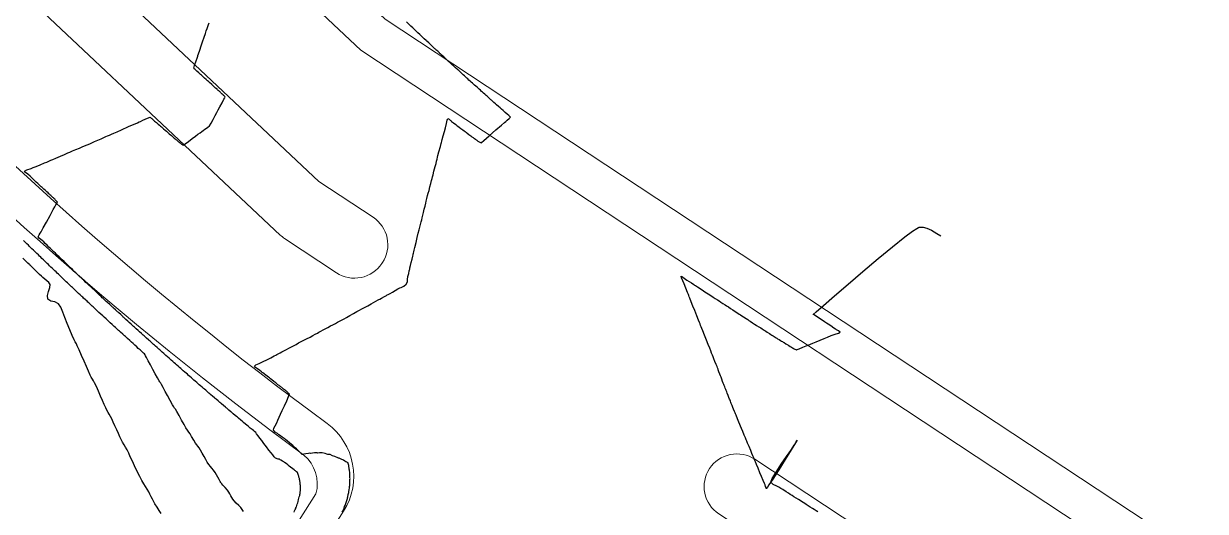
# Model space of a CAD drawing. Header units: millimetres. Extents: x 340454 to 342791, y 6993867 to 6995092.
# Drawn here: x 340967.9 to 341058, y 6994619.1 to 6994656.4 of the extents above; entities that cross this region are included whole.
import ezdxf

# ---------------------------------------------------------------- set-up
doc = ezdxf.new("R2010")
doc.units = ezdxf.units.MM
doc.header["$LTSCALE"] = 10
for name, color, linetype in [('T-HM-CURVA_INTERMEDIARIA', 45, 'Continuous'), ('T-HM-CURVA_MESTRA', 20, 'Continuous'), ('URB-Calçadas', 2, 'Continuous'), ('URB-Quadras', 3, 'Continuous')]:
    doc.layers.add(name, color=color, linetype=linetype)

msp = doc.modelspace()

# ---------------------------------------------------------------- linework, layer by layer
at = {"layer": 'T-HM-CURVA_INTERMEDIARIA', "color": 45, "linetype": 'Continuous', "lineweight": -3, "flags": 128}
for points, elevation in [([(340988.492, 6994619.046), (340988.54, 6994619.155), (340988.565, 6994619.211), (340988.587, 6994619.26), (340988.619, 6994619.334), (340988.643, 6994619.393), (340988.672, 6994619.465), (340988.706, 6994619.547), (340988.744, 6994619.647), (340988.773, 6994619.749), (340988.803, 6994619.865), (340988.842, 6994620.011), (340988.897, 6994620.216), (340988.926, 6994620.324), (340988.942, 6994620.4), (340988.951, 6994620.469), (340988.965, 6994620.547), (340988.971, 6994620.616), (340988.976, 6994620.684), (340988.982, 6994620.754), (340988.984, 6994620.847), (340988.985, 6994620.898), (340988.986, 6994620.952), (340988.984, 6994621.008), (340988.98, 6994621.077), (340988.972, 6994621.169), (340988.964, 6994621.262), (340988.954, 6994621.333), (340988.945, 6994621.394), (340988.931, 6994621.476), (340988.917, 6994621.543), (340988.903, 6994621.607), (340988.889, 6994621.666), (340988.872, 6994621.725), (340988.855, 6994621.785), (340988.833, 6994621.852), (340988.81, 6994621.919), (340988.784, 6994621.991), (340988.747, 6994622.082), (340988.684, 6994622.131), (340988.644, 6994622.162), (340988.601, 6994622.196), (340988.553, 6994622.233), (340988.502, 6994622.273), (340988.404, 6994622.349), (340988.235, 6994622.481), (340988.132, 6994622.561), (340988.071, 6994622.608), (340988.011, 6994622.655), (340987.883, 6994622.755), (340987.77, 6994622.843), (340987.72, 6994622.882), (340987.604, 6994622.95), (340987.48, 6994623.023), (340987.435, 6994623.058), (340987.389, 6994623.091), (340987.272, 6994623.106), (340987.089, 6994623.163), (340986.975, 6994623.278), (340986.865, 6994623.437), (340986.743, 6994623.59), (340986.58, 6994623.796), (340986.383, 6994624.049), (340986.19, 6994624.302), (340986.027, 6994624.52), (340985.881, 6994624.713), (340985.749, 6994624.892), (340985.639, 6994625.04), (340985.567, 6994625.13), (340985.48, 6994625.206), (340985.389, 6994625.278), (340985.299, 6994625.353), (340985.155, 6994625.473), (340984.982, 6994625.618), (340984.797, 6994625.773), (340984.643, 6994625.902), (340984.575, 6994625.959), (340984.525, 6994626.002), (340984.432, 6994626.079), (340984.264, 6994626.221), (340984.17, 6994626.3), (340984.1, 6994626.359), (340984.012, 6994626.433), (340983.856, 6994626.566), (340983.765, 6994626.643), (340983.721, 6994626.68), (340983.677, 6994626.717), (340983.521, 6994626.849), (340983.36, 6994626.986), (340983.308, 6994627.03), (340983.257, 6994627.074), (340983.109, 6994627.2), (340982.957, 6994627.329), (340982.897, 6994627.38), (340982.837, 6994627.431), (340982.698, 6994627.551), (340982.554, 6994627.674), (340982.486, 6994627.731), (340982.419, 6994627.789), (340982.279, 6994627.909), (340982.151, 6994628.019), (340982.105, 6994628.059), (340982.058, 6994628.099), (340982.003, 6994628.147), (340981.941, 6994628.2), (340981.853, 6994628.276), (340981.75, 6994628.365), (340981.669, 6994628.435), (340981.588, 6994628.505), (340981.471, 6994628.606), (340981.349, 6994628.712), (340981.262, 6994628.787), (340981.175, 6994628.863), (340981.064, 6994628.958), (340980.948, 6994629.059), (340980.855, 6994629.14), (340980.763, 6994629.221), (340980.659, 6994629.312), (340980.549, 6994629.407), (340980.45, 6994629.494), (340980.352, 6994629.58), (340980.252, 6994629.667), (340980.15, 6994629.756), (340980.043, 6994629.85), (340979.942, 6994629.939), (340979.847, 6994630.022), (340979.752, 6994630.106), (340979.64, 6994630.204), (340979.534, 6994630.298), (340979.444, 6994630.377), (340979.354, 6994630.456), (340979.238, 6994630.559), (340979.126, 6994630.658), (340979.042, 6994630.732), (340978.957, 6994630.807), (340978.837, 6994630.914), (340978.72, 6994631.018), (340978.641, 6994631.088), (340978.561, 6994631.159), (340978.436, 6994631.27), (340978.315, 6994631.378), (340978.24, 6994631.445), (340978.166, 6994631.511), (340978.037, 6994631.627), (340977.911, 6994631.739), (340977.841, 6994631.802), (340977.771, 6994631.865), (340977.638, 6994631.984), (340977.508, 6994632.1), (340977.443, 6994632.159), (340977.377, 6994632.218), (340977.24, 6994632.342), (340977.106, 6994632.462), (340977.045, 6994632.518), (340976.983, 6994632.573), (340976.843, 6994632.7), (340976.706, 6994632.825), (340976.648, 6994632.876), (340976.591, 6994632.928), (340976.447, 6994633.059), (340976.306, 6994633.187), (340976.252, 6994633.236), (340976.199, 6994633.284), (340976.052, 6994633.418), (340975.907, 6994633.551), (340975.857, 6994633.596), (340975.808, 6994633.641), (340975.657, 6994633.779), (340975.509, 6994633.914), (340975.463, 6994633.956), (340975.417, 6994633.999), (340975.264, 6994634.139), (340975.112, 6994634.279), (340975.07, 6994634.318), (340975.027, 6994634.357), (340974.87, 6994634.501), (340974.715, 6994634.644), (340974.677, 6994634.68), (340974.638, 6994634.716), (340974.553, 6994634.795), (340974.404, 6994634.932), (340974.32, 6994635.01), (340974.25, 6994635.075), (340974.163, 6994635.155), (340974.011, 6994635.297), (340973.925, 6994635.376), (340973.862, 6994635.435), (340973.774, 6994635.517), (340973.619, 6994635.662), (340973.532, 6994635.743), (340973.475, 6994635.796), (340973.386, 6994635.879), (340973.227, 6994636.028), (340973.14, 6994636.11), (340973.089, 6994636.158), (340972.999, 6994636.242), (340972.837, 6994636.394), (340972.748, 6994636.478), (340972.703, 6994636.52), (340972.613, 6994636.606), (340972.448, 6994636.761), (340972.358, 6994636.846), (340972.318, 6994636.883), (340972.261, 6994636.938), (340972.127, 6994637.064), (340971.968, 6994637.215), (340971.837, 6994637.339), (340971.723, 6994637.448), (340971.58, 6994637.584), (340971.441, 6994637.716), (340971.331, 6994637.821), (340971.192, 6994637.953), (340971.054, 6994638.086), (340970.944, 6994638.191), (340970.806, 6994638.324), (340970.667, 6994638.456), (340970.558, 6994638.562), (340970.42, 6994638.694), (340970.282, 6994638.827), (340970.173, 6994638.933), (340970.035, 6994639.066), (340969.898, 6994639.199), (340969.788, 6994639.304), (340969.651, 6994639.437), (340969.505, 6994639.579), (340969.387, 6994639.694), (340969.268, 6994639.81), (340969.079, 6994639.962), (340968.976, 6994640.095), (340969.03, 6994640.241), (340969.124, 6994640.365), (340969.183, 6994640.471), (340969.242, 6994640.577), (340969.355, 6994640.782), (340969.593, 6994641.214), (340969.875, 6994641.723), (340970.116, 6994642.16), (340970.235, 6994642.375), (340970.319, 6994642.527), (340970.369, 6994642.617), (340970.405, 6994642.682), (340970.431, 6994642.735), (340970.399, 6994642.776), (340970.343, 6994642.837), (340970.3, 6994642.882), (340970.266, 6994642.916), (340970.229, 6994642.953), (340970.167, 6994643.014), (340970.127, 6994643.053), (340970.09, 6994643.088), (340970.052, 6994643.125), (340969.989, 6994643.184), (340969.923, 6994643.246), (340969.866, 6994643.3), (340969.826, 6994643.337), (340969.784, 6994643.375), (340969.721, 6994643.434), (340969.638, 6994643.51), (340969.489, 6994643.648), (340969.403, 6994643.728), (340969.364, 6994643.764), (340969.325, 6994643.8), (340969.27, 6994643.851), (340969.205, 6994643.912), (340969.096, 6994644.012), (340968.942, 6994644.156), (340968.817, 6994644.272), (340968.722, 6994644.36), (340968.631, 6994644.446), (340968.559, 6994644.512), (340968.506, 6994644.562), (340968.452, 6994644.613), (340968.348, 6994644.71), (340968.178, 6994644.869), (340968.01, 6994644.992), (340967.935, 6994645.097), (340968.11, 6994645.202), (340968.421, 6994645.315), (340968.592, 6994645.37), (340968.67, 6994645.404), (340968.814, 6994645.464), (340969.128, 6994645.595), (340969.45, 6994645.729), (340969.622, 6994645.801), (340969.722, 6994645.844), (340969.821, 6994645.888), (340969.934, 6994645.937), (340970.074, 6994645.998), (340970.308, 6994646.096), (340970.678, 6994646.252), (340970.97, 6994646.375), (340971.116, 6994646.439), (340971.232, 6994646.49), (340971.378, 6994646.553), (340971.593, 6994646.645), (340971.851, 6994646.754), (340972.116, 6994646.866), (340972.326, 6994646.955), (340972.493, 6994647.025), (340972.698, 6994647.113), (340972.899, 6994647.201), (340973.059, 6994647.272), (340973.26, 6994647.361), (340973.515, 6994647.474), (340973.762, 6994647.583), (340973.976, 6994647.677), (340974.137, 6994647.746), (340974.267, 6994647.802), (340974.402, 6994647.859), (340974.569, 6994647.93), (340974.737, 6994648.003), (340974.996, 6994648.118), (340975.336, 6994648.27), (340975.54, 6994648.361), (340975.646, 6994648.407), (340975.752, 6994648.452), (340975.923, 6994648.528), (340976.235, 6994648.668), (340976.537, 6994648.803), (340976.677, 6994648.866), (340976.766, 6994648.905), (340976.959, 6994648.994), (340977.309, 6994649.153), (340977.504, 6994649.237), (340977.551, 6994649.2), (340977.589, 6994649.163), (340977.633, 6994649.124), (340977.705, 6994649.061), (340977.853, 6994648.931), (340977.986, 6994648.815), (340978.124, 6994648.695), (340978.219, 6994648.612), (340978.293, 6994648.547), (340978.367, 6994648.483), (340978.446, 6994648.414), (340978.534, 6994648.337), (340978.652, 6994648.234), (340978.748, 6994648.152), (340978.799, 6994648.107), (340978.85, 6994648.063), (340978.966, 6994647.963), (340979.129, 6994647.821), (340979.258, 6994647.71), (340979.345, 6994647.635), (340979.415, 6994647.575), (340979.468, 6994647.53), (340979.512, 6994647.493), (340979.562, 6994647.451), (340979.615, 6994647.406), (340979.682, 6994647.351), (340979.735, 6994647.308), (340979.773, 6994647.278), (340979.816, 6994647.244), (340979.86, 6994647.209), (340979.905, 6994647.175), (340979.95, 6994647.142), (340979.989, 6994647.114), (340980.037, 6994647.087), (340980.081, 6994647.121), (340980.188, 6994647.199), (340980.435, 6994647.38), (340980.719, 6994647.59), (340980.962, 6994647.769), (340981.16, 6994647.916), (340981.326, 6994648.039), (340981.451, 6994648.132), (340981.551, 6994648.205), (340981.676, 6994648.298), (340981.811, 6994648.386), (340981.923, 6994648.459), (340982.041, 6994648.57), (340982.174, 6994648.773), (340982.315, 6994649.051), (340982.468, 6994649.352), (340982.597, 6994649.589), (340982.7, 6994649.777), (340982.829, 6994650.015), (340982.999, 6994650.324), (340983.147, 6994650.592), (340983.211, 6994650.707), (340983.241, 6994650.75), (340983.206, 6994650.799), (340983.153, 6994650.856), (340983.116, 6994650.893), (340983.078, 6994650.931), (340983.015, 6994650.991), (340982.964, 6994651.039), (340982.915, 6994651.085), (340982.873, 6994651.125), (340982.829, 6994651.165), (340982.775, 6994651.214), (340982.711, 6994651.272), (340982.658, 6994651.32), (340982.616, 6994651.359), (340982.512, 6994651.451), (340982.407, 6994651.545), (340982.353, 6994651.594), (340982.209, 6994651.723), (340982.038, 6994651.876), (340981.963, 6994651.944), (340981.888, 6994652.012), (340981.796, 6994652.095), (340981.671, 6994652.208), (340981.526, 6994652.339), (340981.425, 6994652.43), (340981.358, 6994652.491), (340981.303, 6994652.541), (340981.263, 6994652.577), (340981.224, 6994652.613), (340981.082, 6994652.741), (340980.937, 6994652.874), (340980.883, 6994652.918), (340980.838, 6994652.964), (340980.9, 6994653.169), (340981.022, 6994653.531), (340981.09, 6994653.731), (340981.122, 6994653.822), (340981.141, 6994653.876), (340981.162, 6994653.937), (340981.202, 6994654.058), (340981.294, 6994654.334), (340981.408, 6994654.677), (340981.514, 6994654.995), (340981.63, 6994655.342), (340981.724, 6994655.628), (340981.792, 6994655.828), (340981.851, 6994655.998), (340981.91, 6994656.167), (340981.958, 6994656.303), (340982.005, 6994656.434)], 704), ([(340992.165, 6994619.042), (340992.21, 6994619.134), (340992.243, 6994619.201), (340992.268, 6994619.256), (340992.311, 6994619.364), (340992.357, 6994619.475), (340992.39, 6994619.56), (340992.417, 6994619.633), (340992.443, 6994619.706), (340992.492, 6994619.865), (340992.54, 6994620.025), (340992.563, 6994620.099), (340992.575, 6994620.15), (340992.589, 6994620.207), (340992.629, 6994620.387), (340992.667, 6994620.559), (340992.679, 6994620.628), (340992.7, 6994620.763), (340992.72, 6994620.902), (340992.73, 6994620.996), (340992.739, 6994621.076), (340992.749, 6994621.228), (340992.758, 6994621.377), (340992.761, 6994621.431), (340992.764, 6994621.485), (340992.764, 6994621.553), (340992.765, 6994621.619), (340992.763, 6994621.673), (340992.761, 6994621.735), (340992.756, 6994621.869), (340992.751, 6994621.994), (340992.746, 6994622.056), (340992.741, 6994622.116), (340992.733, 6994622.193), (340992.724, 6994622.26), (340992.713, 6994622.332), (340992.698, 6994622.428), (340992.688, 6994622.494), (340992.679, 6994622.554), (340992.67, 6994622.608), (340992.652, 6994622.679), (340992.631, 6994622.762), (340992.617, 6994622.813), (340992.567, 6994622.837), (340992.518, 6994622.864), (340992.458, 6994622.897), (340992.374, 6994622.944), (340992.256, 6994623.009), (340992.08, 6994623.1), (340991.949, 6994623.167), (340991.894, 6994623.175), (340991.782, 6994623.229), (340991.668, 6994623.283), (340991.601, 6994623.29), (340991.434, 6994623.363), (340991.241, 6994623.443), (340991.138, 6994623.449), (340991.062, 6994623.449), (340990.996, 6994623.472), (340990.858, 6994623.521), (340990.63, 6994623.579), (340990.434, 6994623.574), (340990.321, 6994623.56), (340990.267, 6994623.573), (340990.214, 6994623.587), (340990.138, 6994623.58), (340990.046, 6994623.57), (340989.905, 6994623.554), (340989.786, 6994623.541), (340989.701, 6994623.556), (340989.585, 6994623.539), (340989.396, 6994623.508), (340989.24, 6994623.472), (340989.113, 6994623.464), (340989.002, 6994623.552), (340988.934, 6994623.633), (340988.896, 6994623.673), (340988.859, 6994623.714), (340988.815, 6994623.759), (340988.767, 6994623.808), (340988.674, 6994623.895), (340988.589, 6994623.974), (340988.534, 6994624.021), (340988.476, 6994624.067), (340988.4, 6994624.129), (340988.302, 6994624.208), (340988.14, 6994624.339), (340987.96, 6994624.487), (340987.861, 6994624.568), (340987.805, 6994624.614), (340987.731, 6994624.666), (340987.582, 6994624.772), (340987.45, 6994624.868), (340987.335, 6994624.961), (340987.221, 6994625.057), (340987.048, 6994625.158), (340986.92, 6994625.305), (340986.947, 6994625.458), (340987.053, 6994625.65), (340987.179, 6994625.885), (340987.266, 6994626.081), (340987.361, 6994626.293), (340987.468, 6994626.535), (340987.596, 6994626.82), (340987.758, 6994627.179), (340987.932, 6994627.566), (340988.072, 6994627.875), (340988.13, 6994628.002), (340988.159, 6994628.043), (340988.12, 6994628.091), (340988.056, 6994628.151), (340988.006, 6994628.195), (340987.959, 6994628.235), (340987.9, 6994628.284), (340987.836, 6994628.337), (340987.768, 6994628.393), (340987.698, 6994628.449), (340987.645, 6994628.491), (340987.603, 6994628.525), (340987.557, 6994628.561), (340987.509, 6994628.599), (340987.454, 6994628.642), (340987.41, 6994628.676), (340987.358, 6994628.717), (340987.268, 6994628.787), (340987.098, 6994628.92), (340986.946, 6994629.039), (340986.794, 6994629.158), (340986.692, 6994629.238), (340986.614, 6994629.3), (340986.535, 6994629.362), (340986.449, 6994629.429), (340986.352, 6994629.506), (340986.225, 6994629.606), (340986.124, 6994629.685), (340986.068, 6994629.73), (340986.012, 6994629.774), (340985.894, 6994629.867), (340985.715, 6994630.009), (340985.55, 6994630.111), (340985.469, 6994630.205), (340985.579, 6994630.292), (340985.833, 6994630.408), (340986.136, 6994630.55), (340986.405, 6994630.69), (340986.712, 6994630.849), (340986.97, 6994630.982), (340987.092, 6994631.046), (340987.168, 6994631.087), (340987.243, 6994631.128), (340987.329, 6994631.174), (340987.426, 6994631.226), (340987.573, 6994631.303), (340987.857, 6994631.451), (340988.155, 6994631.607), (340988.348, 6994631.708), (340988.496, 6994631.789), (340988.644, 6994631.869), (340988.846, 6994631.976), (340989.139, 6994632.129), (340989.45, 6994632.292), (340989.712, 6994632.429), (340989.924, 6994632.54), (340990.117, 6994632.642), (340990.272, 6994632.727), (340990.395, 6994632.794), (340990.549, 6994632.88), (340990.718, 6994632.973), (340990.876, 6994633.06), (340991.072, 6994633.167), (340991.278, 6994633.277), (340991.455, 6994633.37), (340991.646, 6994633.471), (340991.816, 6994633.56), (340991.951, 6994633.631), (340992.12, 6994633.722), (340992.312, 6994633.827), (340992.503, 6994633.933), (340992.739, 6994634.065), (340993.022, 6994634.222), (340993.288, 6994634.369), (340993.488, 6994634.48), (340993.67, 6994634.577), (340993.83, 6994634.662), (340993.971, 6994634.737), (340994.113, 6994634.813), (340994.371, 6994634.957), (340994.727, 6994635.157), (340994.918, 6994635.263), (340994.973, 6994635.293), (340995.029, 6994635.323), (340995.168, 6994635.4), (340995.407, 6994635.535), (340995.538, 6994635.608), (340995.604, 6994635.644), (340995.671, 6994635.681), (340995.822, 6994635.766), (340996.003, 6994635.867), (340996.214, 6994635.985), (340996.42, 6994636.101), (340996.516, 6994636.155), (340996.567, 6994636.183), (340996.666, 6994636.216), (340996.871, 6994636.311), (340997.058, 6994636.467), (340997.141, 6994636.648), (340997.16, 6994636.833), (340997.187, 6994637.046), (340997.243, 6994637.286), (340997.29, 6994637.487), (340997.31, 6994637.573), (340997.323, 6994637.623), (340997.342, 6994637.706), (340997.388, 6994637.9), (340997.443, 6994638.131), (340997.501, 6994638.377), (340997.553, 6994638.6), (340997.578, 6994638.708), (340997.594, 6994638.768), (340997.609, 6994638.829), (340997.634, 6994638.928), (340997.671, 6994639.074), (340997.721, 6994639.281), (340997.807, 6994639.646), (340997.899, 6994640.033), (340997.975, 6994640.354), (340998.038, 6994640.618), (340998.088, 6994640.826), (340998.14, 6994641.031), (340998.194, 6994641.235), (340998.235, 6994641.395), (340998.274, 6994641.544), (340998.321, 6994641.73), (340998.376, 6994641.953), (340998.432, 6994642.186), (340998.492, 6994642.435), (340998.542, 6994642.644), (340998.581, 6994642.81), (340998.633, 6994643.019), (340998.688, 6994643.233), (340998.735, 6994643.411), (340998.794, 6994643.634), (340998.865, 6994643.903), (340998.931, 6994644.156), (340998.989, 6994644.377), (340999.029, 6994644.539), (340999.06, 6994644.668), (340999.1, 6994644.83), (340999.174, 6994645.112), (340999.265, 6994645.453), (340999.329, 6994645.698), (340999.374, 6994645.878), (340999.41, 6994646.025), (340999.443, 6994646.161), (340999.477, 6994646.296), (340999.551, 6994646.571), (340999.661, 6994646.984), (340999.724, 6994647.218), (340999.745, 6994647.301), (340999.766, 6994647.385), (340999.801, 6994647.516), (340999.875, 6994647.792), (340999.964, 6994648.12), (341000.042, 6994648.409), (341000.121, 6994648.732), (341000.186, 6994649.003), (341000.235, 6994649.124), (341000.338, 6994649.062), (341000.424, 6994648.98), (341000.473, 6994648.942), (341000.523, 6994648.904), (341000.673, 6994648.79), (341000.843, 6994648.66), (341000.922, 6994648.6), (341001.002, 6994648.54), (341001.098, 6994648.467), (341001.223, 6994648.372), (341001.374, 6994648.258), (341001.482, 6994648.176), (341001.548, 6994648.126), (341001.604, 6994648.084), (341001.644, 6994648.053), (341001.685, 6994648.023), (341001.834, 6994647.91), (341001.985, 6994647.797), (341002.031, 6994647.762), (341002.075, 6994647.73), (341002.153, 6994647.671), (341002.214, 6994647.626), (341002.268, 6994647.587), (341002.332, 6994647.54), (341002.39, 6994647.499), (341002.442, 6994647.462), (341002.487, 6994647.43), (341002.526, 6994647.403), (341002.567, 6994647.375), (341002.622, 6994647.339), (341002.668, 6994647.309), (341002.717, 6994647.28), (341002.774, 6994647.256), (341002.806, 6994647.295), (341002.981, 6994647.447), (341003.398, 6994647.81), (341003.903, 6994648.248), (341004.339, 6994648.627), (341004.55, 6994648.81), (341004.656, 6994648.901), (341004.761, 6994648.993), (341004.923, 6994649.13), (341005.026, 6994649.225), (341004.987, 6994649.264), (341004.937, 6994649.304), (341004.878, 6994649.356), (341004.755, 6994649.464), (341004.608, 6994649.593), (341004.458, 6994649.725), (341004.333, 6994649.836), (341004.277, 6994649.885), (341004.22, 6994649.936), (341004.085, 6994650.055), (341003.945, 6994650.179), (341003.906, 6994650.214), (341003.866, 6994650.249), (341003.742, 6994650.36), (341003.613, 6994650.475), (341003.563, 6994650.519), (341003.513, 6994650.564), (341003.399, 6994650.665), (341003.279, 6994650.772), (341003.22, 6994650.825), (341003.16, 6994650.878), (341003.056, 6994650.972), (341002.945, 6994651.071), (341002.877, 6994651.133), (341002.808, 6994651.194), (341002.713, 6994651.28), (341002.61, 6994651.372), (341002.534, 6994651.441), (341002.457, 6994651.51), (341002.369, 6994651.589), (341002.275, 6994651.674), (341002.19, 6994651.751), (341002.106, 6994651.827), (341002.023, 6994651.902), (341001.94, 6994651.978), (341001.845, 6994652.064), (341001.756, 6994652.144), (341001.68, 6994652.213), (341001.604, 6994652.283), (341001.494, 6994652.383), (341001.407, 6994652.462), (341001.367, 6994652.499), (341001.326, 6994652.536), (341001.276, 6994652.582), (341001.219, 6994652.634), (341001.142, 6994652.704), (341001.058, 6994652.781), (341000.995, 6994652.839), (341000.932, 6994652.896), (341000.819, 6994653), (341000.71, 6994653.1), (341000.653, 6994653.153), (341000.596, 6994653.205), (341000.478, 6994653.314), (341000.363, 6994653.42), (341000.311, 6994653.467), (341000.26, 6994653.515), (341000.137, 6994653.629), (341000.016, 6994653.74), (340999.97, 6994653.783), (340999.924, 6994653.826), (340999.796, 6994653.945), (340999.67, 6994654.061), (340999.629, 6994654.1), (340999.587, 6994654.138), (340999.455, 6994654.261), (340999.325, 6994654.383), (340999.286, 6994654.419), (340999.248, 6994654.454), (340999.113, 6994654.58), (340998.98, 6994654.705), (340998.909, 6994654.771), (340998.772, 6994654.9), (340998.636, 6994655.028), (340998.571, 6994655.089), (340998.431, 6994655.221), (340998.292, 6994655.352), (340998.232, 6994655.408), (340998.09, 6994655.543), (340997.949, 6994655.676), (340997.894, 6994655.728), (340997.75, 6994655.865), (340997.607, 6994656.001), (340997.557, 6994656.049), (340997.411, 6994656.188), (340997.266, 6994656.326), (340997.219, 6994656.37), (340997.072, 6994656.511)], 703), ([(341028.477, 6994619.061), (341028.332, 6994619.153), (341028.187, 6994619.246), (341028.049, 6994619.333), (341027.895, 6994619.432), (341027.729, 6994619.537), (341027.589, 6994619.627), (341027.477, 6994619.698), (341027.344, 6994619.783), (341027.214, 6994619.865), (341027.111, 6994619.931), (341026.981, 6994620.014), (341026.81, 6994620.123), (341026.639, 6994620.231), (341026.5, 6994620.32), (341026.367, 6994620.405), (341026.233, 6994620.49), (341026.043, 6994620.611), (341025.799, 6994620.767), (341025.657, 6994620.857), (341025.578, 6994620.908), (341025.499, 6994620.958), (341025.333, 6994621.021), (341025.057, 6994621.154), (341024.884, 6994621.349), (341024.987, 6994621.617), (341025.284, 6994622.116), (341025.681, 6994622.722), (341026.083, 6994623.313), (341026.397, 6994623.764), (341026.53, 6994623.952), (341026.577, 6994624.027), (341026.621, 6994624.096), (341026.663, 6994624.162), (341026.701, 6994624.223), (341026.737, 6994624.279), (341026.77, 6994624.331), (341026.799, 6994624.378), (341026.826, 6994624.42), (341026.869, 6994624.489), (341026.899, 6994624.536), (341026.77, 6994624.332), (341026.436, 6994623.803), (341025.979, 6994623.081), (341025.481, 6994622.294), (341025.024, 6994621.571), (341024.741, 6994621.127), (341024.606, 6994620.915), (341024.562, 6994620.847), (341024.556, 6994620.839), (341024.55, 6994620.847), (341024.532, 6994620.892), (341024.519, 6994620.929), (341024.485, 6994621.01), (341024.438, 6994621.124), (341024.389, 6994621.241), (341024.293, 6994621.473), (341024.172, 6994621.764), (341024.05, 6994622.058), (341023.904, 6994622.409), (341023.784, 6994622.698), (341023.705, 6994622.889), (341023.643, 6994623.038), (341023.581, 6994623.187), (341023.514, 6994623.347), (341023.442, 6994623.522), (341023.345, 6994623.754), (341023.217, 6994624.063), (341023.112, 6994624.316), (341023.052, 6994624.461), (341023.004, 6994624.576), (341022.943, 6994624.721), (341022.852, 6994624.942), (341022.743, 6994625.203), (341022.643, 6994625.444), (341022.572, 6994625.615), (341022.516, 6994625.75), (341022.445, 6994625.92), (341022.336, 6994626.182), (341022.226, 6994626.449), (341022.174, 6994626.573), (341022.152, 6994626.627), (341022.101, 6994626.749), (341022.031, 6994626.917), (341021.983, 6994627.042), (341021.95, 6994627.132), (341021.927, 6994627.188), (341021.904, 6994627.241), (341021.885, 6994627.293), (341021.866, 6994627.344), (341021.837, 6994627.42), (341021.801, 6994627.516), (341021.766, 6994627.602), (341021.73, 6994627.689), (341021.684, 6994627.8), (341021.62, 6994627.956), (341021.553, 6994628.135), (341021.512, 6994628.246), (341021.494, 6994628.296), (341021.476, 6994628.343), (341021.443, 6994628.424), (341021.408, 6994628.518), (341021.364, 6994628.635), (341021.33, 6994628.719), (341021.296, 6994628.803), (341021.254, 6994628.906), (341021.201, 6994629.039), (341021.14, 6994629.204), (341021.083, 6994629.361), (341021.039, 6994629.471), (341020.995, 6994629.581), (341020.925, 6994629.771), (341020.871, 6994629.918), (341020.852, 6994629.966), (341020.833, 6994630.014), (341020.807, 6994630.087), (341020.774, 6994630.177), (341020.717, 6994630.321), (341020.618, 6994630.571), (341020.54, 6994630.766), (341020.484, 6994630.908), (341020.427, 6994631.049), (341020.366, 6994631.204), (341020.295, 6994631.383), (341020.218, 6994631.577), (341020.109, 6994631.852), (341019.976, 6994632.186), (341019.827, 6994632.561), (341019.693, 6994632.899), (341019.618, 6994633.088), (341019.569, 6994633.211), (341019.525, 6994633.322), (341019.484, 6994633.425), (341019.443, 6994633.529), (341019.372, 6994633.706), (341019.237, 6994634.048), (341019.074, 6994634.458), (341018.941, 6994634.793), (341018.807, 6994635.13), (341018.703, 6994635.392), (341018.659, 6994635.502), (341018.623, 6994635.594), (341018.59, 6994635.676), (341018.532, 6994635.823), (341018.402, 6994636.15), (341018.262, 6994636.503), (341018.171, 6994636.73), (341018.069, 6994636.945), (341018.037, 6994637.069), (341018.132, 6994637.027), (341018.259, 6994636.925), (341018.48, 6994636.78), (341018.815, 6994636.562), (341019.001, 6994636.441), (341019.063, 6994636.401), (341019.125, 6994636.361), (341019.279, 6994636.26), (341019.555, 6994636.08), (341019.744, 6994635.957), (341019.854, 6994635.886), (341019.963, 6994635.815), (341020.102, 6994635.725), (341020.306, 6994635.591), (341020.487, 6994635.474), (341020.644, 6994635.371), (341020.801, 6994635.269), (341020.934, 6994635.183), (341021.069, 6994635.095), (341021.23, 6994634.99), (341021.384, 6994634.89), (341021.507, 6994634.809), (341021.639, 6994634.724), (341021.806, 6994634.615), (341021.973, 6994634.506), (341022.157, 6994634.386), (341022.354, 6994634.258), (341022.477, 6994634.178), (341022.571, 6994634.117), (341022.665, 6994634.055), (341022.796, 6994633.97), (341022.991, 6994633.843), (341023.12, 6994633.759), (341023.212, 6994633.7), (341023.303, 6994633.64), (341023.492, 6994633.518), (341023.643, 6994633.42), (341023.698, 6994633.385), (341023.795, 6994633.322), (341023.97, 6994633.21), (341024.065, 6994633.148), (341024.11, 6994633.119), (341024.228, 6994633.044), (341024.362, 6994632.958), (341024.425, 6994632.917), (341024.489, 6994632.877), (341024.601, 6994632.806), (341024.784, 6994632.689), (341024.885, 6994632.625), (341024.962, 6994632.577), (341025.047, 6994632.523), (341025.132, 6994632.47), (341025.2, 6994632.427), (341025.283, 6994632.375), (341025.337, 6994632.341), (341025.398, 6994632.303), (341025.51, 6994632.234), (341025.613, 6994632.17), (341025.687, 6994632.124), (341025.765, 6994632.076), (341025.822, 6994632.041), (341025.891, 6994631.999), (341026.033, 6994631.912), (341026.167, 6994631.83), (341026.215, 6994631.801), (341026.263, 6994631.772), (341026.364, 6994631.71), (341026.462, 6994631.651), (341026.541, 6994631.604), (341026.593, 6994631.573), (341026.652, 6994631.539), (341026.72, 6994631.5), (341026.779, 6994631.467), (341026.848, 6994631.433), (341026.891, 6994631.467), (341027.036, 6994631.526), (341027.328, 6994631.646), (341027.568, 6994631.744), (341027.734, 6994631.811), (341027.899, 6994631.879), (341028.083, 6994631.955), (341028.335, 6994632.058), (341028.641, 6994632.183), (341028.944, 6994632.307), (341029.216, 6994632.418), (341029.496, 6994632.533), (341029.799, 6994632.643), (341030.052, 6994632.733), (341030.162, 6994632.805), (341030.039, 6994632.912), (341029.903, 6994632.977), (341029.859, 6994633.006), (341029.814, 6994633.035), (341029.691, 6994633.117), (341029.453, 6994633.275), (341029.257, 6994633.405), (341029.119, 6994633.497), (341028.981, 6994633.588), (341028.72, 6994633.761), (341028.363, 6994633.998), (341028.18, 6994634.119), (341028.124, 6994634.156), (341028.332, 6994634.341), (341028.899, 6994634.84), (341029.742, 6994635.576), (341030.774, 6994636.472), (341031.911, 6994637.448), (341033.069, 6994638.427), (341034.161, 6994639.332), (341035.105, 6994640.083), (341035.694, 6994640.522), (341036.012, 6994640.73), (341036.155, 6994640.802), (341036.203, 6994640.816), (341036.304, 6994640.827), (341036.501, 6994640.819), (341036.788, 6994640.749), (341037.145, 6994640.582), (341037.539, 6994640.339), (341037.858, 6994640.16)], 702), ([(340978.358, 6994618.951), (340978.209, 6994619.182), (340978.035, 6994619.436), (340977.876, 6994619.684), (340977.769, 6994619.876), (340977.691, 6994620.031), (340977.592, 6994620.227), (340977.49, 6994620.429), (340977.405, 6994620.597), (340977.291, 6994620.803), (340977.155, 6994621.017), (340977.022, 6994621.21), (340976.871, 6994621.458), (340976.714, 6994621.761), (340976.52, 6994622.164), (340976.322, 6994622.584), (340976.156, 6994622.937), (340975.999, 6994623.28), (340975.874, 6994623.559), (340975.746, 6994623.818), (340975.624, 6994624.025), (340975.518, 6994624.185), (340975.396, 6994624.392), (340975.296, 6994624.592), (340975.198, 6994624.807), (340975.09, 6994625.052), (340974.96, 6994625.342), (340974.82, 6994625.65), (340974.694, 6994625.933), (340974.583, 6994626.176), (340974.49, 6994626.366), (340974.394, 6994626.533), (340974.312, 6994626.662), (340974.217, 6994626.829), (340974.125, 6994627.02), (340974.012, 6994627.271), (340973.879, 6994627.572), (340973.726, 6994627.915), (340973.561, 6994628.284), (340973.405, 6994628.636), (340973.277, 6994628.919), (340973.197, 6994629.085), (340973.108, 6994629.218), (340973.019, 6994629.351), (340972.94, 6994629.518), (340972.812, 6994629.808), (340972.651, 6994630.178), (340972.472, 6994630.585), (340972.281, 6994631.018), (340972.095, 6994631.44), (340971.951, 6994631.767), (340971.884, 6994631.913), (340971.832, 6994631.988), (340971.781, 6994632.062), (340971.715, 6994632.209), (340971.571, 6994632.542), (340971.38, 6994632.983), (340971.175, 6994633.457), (340970.997, 6994633.915), (340970.847, 6994634.34), (340970.698, 6994634.698), (340970.524, 6994634.958), (340970.231, 6994635.11), (340969.93, 6994635.168), (340969.71, 6994635.33), (340969.683, 6994635.591), (340969.766, 6994635.911), (340969.863, 6994636.218), (340969.88, 6994636.443), (340969.778, 6994636.606), (340969.632, 6994636.713), (340969.465, 6994636.841), (340969.327, 6994636.973), (340969.218, 6994637.078), (340969.08, 6994637.21), (340968.943, 6994637.342), (340968.834, 6994637.447), (340968.697, 6994637.58), (340968.523, 6994637.748), (340968.377, 6994637.889), (340968.314, 6994637.95), (340968.271, 6994637.992), (340968.183, 6994638.078), (340968.022, 6994638.235), (340967.932, 6994638.321), (340967.88, 6994638.373), (340967.794, 6994638.457)], 706)]:
    msp.add_lwpolyline(points, dxfattribs=dict(at, elevation=elevation))
at = {"layer": 'T-HM-CURVA_MESTRA', "color": 20, "linetype": 'Continuous', "lineweight": -3, "elevation": 705, "flags": 128}
msp.add_lwpolyline([(340984.627, 6994619.1), (340984.542, 6994619.247), (340984.438, 6994619.399), (340984.287, 6994619.552), (340984.085, 6994619.74), (340983.915, 6994619.918), (340983.821, 6994620.05), (340983.758, 6994620.164), (340983.677, 6994620.307), (340983.591, 6994620.455), (340983.519, 6994620.582), (340983.416, 6994620.733), (340983.246, 6994620.931), (340983.068, 6994621.118), (340982.978, 6994621.21), (340982.944, 6994621.266), (340982.911, 6994621.323), (340982.868, 6994621.395), (340982.781, 6994621.54), (340982.677, 6994621.715), (340982.577, 6994621.891), (340982.473, 6994622.074), (340982.348, 6994622.265), (340982.225, 6994622.416), (340982.117, 6994622.529), (340981.995, 6994622.681), (340981.875, 6994622.868), (340981.768, 6994623.06), (340981.635, 6994623.299), (340981.486, 6994623.559), (340981.358, 6994623.786), (340981.244, 6994623.969), (340981.149, 6994624.092), (340981.067, 6994624.185), (340980.973, 6994624.309), (340980.835, 6994624.541), (340980.678, 6994624.828), (340980.557, 6994625.036), (340980.454, 6994625.168), (340980.352, 6994625.3), (340980.245, 6994625.479), (340980.097, 6994625.748), (340979.917, 6994626.075), (340979.718, 6994626.43), (340979.545, 6994626.742), (340979.45, 6994626.907), (340979.381, 6994626.999), (340979.313, 6994627.091), (340979.219, 6994627.257), (340979.043, 6994627.578), (340978.832, 6994627.962), (340978.663, 6994628.269), (340978.498, 6994628.569), (340978.371, 6994628.798), (340978.317, 6994628.897), (340978.282, 6994628.945), (340978.247, 6994628.994), (340978.194, 6994629.091), (340978.069, 6994629.322), (340977.902, 6994629.629), (340977.723, 6994629.958), (340977.54, 6994630.295), (340977.363, 6994630.621), (340977.225, 6994630.874), (340977.163, 6994630.99), (340977.123, 6994631.068), (340977.079, 6994631.143), (340977.014, 6994631.205), (340976.89, 6994631.315), (340976.74, 6994631.447), (340976.61, 6994631.564), (340976.492, 6994631.67), (340976.346, 6994631.803), (340976.204, 6994631.93), (340976.092, 6994632.032), (340975.952, 6994632.159), (340975.773, 6994632.322), (340975.623, 6994632.458), (340975.558, 6994632.517), (340975.511, 6994632.56), (340975.421, 6994632.642), (340975.257, 6994632.791), (340975.165, 6994632.875), (340975.107, 6994632.928), (340975.02, 6994633.008), (340974.862, 6994633.152), (340974.773, 6994633.233), (340974.705, 6994633.296), (340974.62, 6994633.374), (340974.469, 6994633.512), (340974.382, 6994633.593), (340974.341, 6994633.631), (340974.3, 6994633.669), (340974.147, 6994633.809), (340973.992, 6994633.953), (340973.944, 6994633.997), (340973.897, 6994634.041), (340973.751, 6994634.175), (340973.602, 6994634.313), (340973.548, 6994634.363), (340973.495, 6994634.412), (340973.356, 6994634.542), (340973.213, 6994634.675), (340973.154, 6994634.73), (340973.095, 6994634.785), (340972.961, 6994634.909), (340972.824, 6994635.037), (340972.76, 6994635.097), (340972.696, 6994635.157), (340972.568, 6994635.277), (340972.436, 6994635.4), (340972.367, 6994635.465), (340972.298, 6994635.53), (340972.176, 6994635.645), (340972.049, 6994635.764), (340971.976, 6994635.833), (340971.902, 6994635.903), (340971.784, 6994636.013), (340971.663, 6994636.128), (340971.585, 6994636.202), (340971.506, 6994636.276), (340971.394, 6994636.383), (340971.278, 6994636.493), (340971.195, 6994636.571), (340971.112, 6994636.65), (340971.004, 6994636.752), (340970.893, 6994636.858), (340970.806, 6994636.941), (340970.719, 6994637.024), (340970.616, 6994637.123), (340970.509, 6994637.225), (340970.418, 6994637.312), (340970.327, 6994637.399), (340970.228, 6994637.493), (340970.125, 6994637.592), (340970.031, 6994637.683), (340969.936, 6994637.774), (340969.84, 6994637.865), (340969.743, 6994637.96), (340969.642, 6994638.056), (340969.546, 6994638.149), (340969.453, 6994638.239), (340969.361, 6994638.328), (340969.257, 6994638.428), (340969.157, 6994638.525), (340969.068, 6994638.611), (340968.979, 6994638.697), (340968.873, 6994638.801), (340968.77, 6994638.901), (340968.684, 6994638.984), (340968.599, 6994639.067), (340968.489, 6994639.174), (340968.383, 6994639.278), (340968.301, 6994639.358), (340968.219, 6994639.438), (340968.107, 6994639.548), (340967.997, 6994639.655), (340967.918, 6994639.732), (340967.84, 6994639.809)], dxfattribs=at)
at = {"layer": 'URB-Calçadas', "lineweight": 0}
for points in [[(341462.148, 6994583.263), (341455.773, 6994517.546, -0.469604), (341447.481, 6994511.319), (341447.481, 6994511.319), (341323.425, 6994526.082, 2.505871), (341322.711, 6994515.09), (341446.721, 6994500.318, -0.457908), (341453.358, 6994492.643), (341448.538, 6994442.956, -0.398793), (341439.073, 6994435.65), (341439.073, 6994435.65, -0.034561), (341322.289, 6994451.995, -0.062194), (341256.159, 6994486.217), (341063.331, 6994608.261), (340993.59, 6994654.346), (340972.95, 6994673.775), (340891.463, 6994782.889, -0.419832), (340892.118, 6994787.121), (340913.215, 6994802.257)], [(340936.14, 6994703.01, 0.414214), (340935.633, 6994699.511), (340962.09, 6994664.085), (340987.44, 6994640.222, 0.042835), (340987.775, 6994639.957), (340991.732, 6994637.342, 0.414214), (340995.196, 6994638.049), (340995.237, 6994638.111, 0.414214), (340994.53, 6994641.575), (340990.393, 6994644.309), (340965.835, 6994667.426), (340939.639, 6994702.502, 0.414214), (340936.14, 6994703.01), (340936.14, 6994703.01)]]:
    msp.add_lwpolyline(points, format="xyb", dxfattribs=at)
for points in [[(340921.742, 6994700.481, 0.094654), (340991.015, 6994625.824, -0.393922), (340992.278, 6994619.122), (340962.536, 6994572.131, -0.431332), (340955.397, 6994570.742, -0.094281), (340868.599, 6994661.986, -0.395176), (340869.824, 6994668.711), (340914.527, 6994701.845, -0.437425)], [(341023.665, 6994623.085), (341058.171, 6994600.284), (341158.863, 6994536.554, -0.414214), (341159.639, 6994533.105), (341159.639, 6994533.105, -0.414214), (341156.189, 6994532.329), (341055.455, 6994596.085), (341020.909, 6994618.914, -0.414214), (341020.201, 6994622.378), (341020.201, 6994622.378, -0.414214)]]:
    msp.add_lwpolyline(points, format="xyb", close=True, dxfattribs=at)
at = {"layer": 'URB-Quadras', "color": 252, "lineweight": 0}
msp.add_lwpolyline([(341276.393, 6994476.591), (341065.356, 6994610.518), (340995.459, 6994656.707), (340975.197, 6994675.78), (340893.866, 6994784.684), (340914.818, 6994799.715), (340904.459, 6994816.141)], dxfattribs=at)
msp.add_lwpolyline([(340916.015, 6994699.837, -0.34802), (340919.199, 6994698.89, 0.094654), (340989.238, 6994623.407, -0.296347), (340990.165, 6994620.459), (340960.424, 6994573.468, -0.431332), (340956.854, 6994572.773, -0.094281), (340870.7, 6994663.34, -0.395176), (340871.313, 6994666.703)], format="xyb", close=True, dxfattribs=at)

doc.saveas('drawing.dxf')
